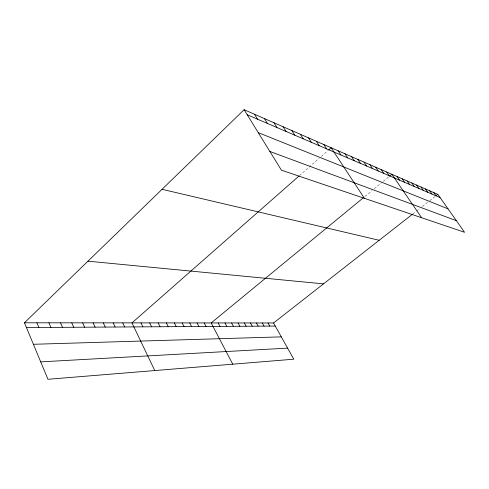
<?xml version="1.0" encoding="UTF-8"?>
<svg xmlns="http://www.w3.org/2000/svg" width="489" height="489" viewBox="0 0 489 489"><rect width="100%" height="100%" fill="white"/><g stroke="black" fill="none" stroke-linecap="round" stroke-linejoin="round"><path stroke-width="0.37" stroke-dasharray="2.44 1.83" d="M299.451 175.624L319.097 158.35M321.316 156.394L328.419 150.154M364.935 196.45L372.019 190.624M374.293 188.754L381.616 182.733M383.321 181.327L389.024 176.633M412.673 214.066L416.066 211.413M416.628 210.967L420.02 208.314M422.3 206.529L428.016 202.055M429.739 200.71L434.947 196.633"/><path stroke-width="0.73" d="M24.45 322.795L273.553 322.984L293.785 359.201L47.953 379.281L24.45 322.795L244.115 109.719L437.838 194.365L464.55 232.287L281.419 170.172L244.115 109.719M298.895 176.113L131.987 322.881L154.756 370.558M328.969 149.671L331.151 147.751L364.403 198.314M363.168 197.911L211.181 322.936L232.752 364.189M389.599 176.162L391.878 174.286L421.616 217.721M273.553 322.984L412.111 214.506M436.102 195.728L437.838 194.365M40.709 361.872L287.599 348.125M33.393 344.287L281.303 336.86M26.424 327.551L275.27 326.059M87.977 261.175L323.51 283.871M162.061 189.31L379.189 240.282M269.867 151.456L456.365 220.667M258.247 132.623L448.058 208.87M247.232 114.774L440.1 197.58M433.804 192.605L436.096 195.863M429.666 190.796L431.976 194.09M425.406 188.937L427.741 192.275M421.023 187.024L423.382 190.404M416.518 185.05L418.902 188.479M411.879 183.027L414.287 186.498M407.105 180.936L409.537 184.457M402.184 178.791L404.641 182.36M397.111 176.572L399.599 180.19M386.646 172L389.183 175.722M381.249 169.64L383.816 173.418M375.68 167.207L378.272 171.034M369.935 164.695L372.557 168.583M363.999 162.103L366.646 166.046M357.862 159.426L360.546 163.424M351.524 156.651L354.232 160.716M344.965 153.79L347.703 157.91M338.18 150.82L340.949 155.007M323.865 144.567L326.695 148.888M316.316 141.266L319.176 145.661M308.48 137.843L311.371 142.311M300.338 134.286L303.266 138.827M291.884 130.594L294.843 135.215M283.094 126.749L286.077 131.449M273.944 122.751L276.963 127.537M264.415 118.589L267.465 123.46M254.476 114.249L257.562 119.206M267.996 322.978L269.726 326.096M262.3 322.972L264.042 326.126M256.462 322.972L258.216 326.163M250.484 322.966L252.245 326.2M244.347 322.96L246.12 326.236M238.057 322.954L239.842 326.273M231.597 322.954L233.394 326.31M224.971 322.948L226.78 326.352M218.167 322.942L219.983 326.389M204.213 322.929L206.052 326.475M197.055 322.923L198.901 326.518M189.701 322.923L191.56 326.56M182.146 322.917L184.017 326.609M174.371 322.911L176.254 326.652M166.382 322.905L168.271 326.701M158.155 322.899L160.056 326.75M149.689 322.893L151.596 326.799M140.966 322.887L142.886 326.854M122.721 322.868L124.652 326.964M113.173 322.862L115.111 327.019M103.313 322.856L105.263 327.08M93.142 322.85L95.092 327.141M82.635 322.838L84.591 327.202M71.773 322.832L73.735 327.263M60.544 322.826L62.513 327.33M48.931 322.813L50.905 327.404M36.907 322.807L38.882 327.477"/></g></svg>
